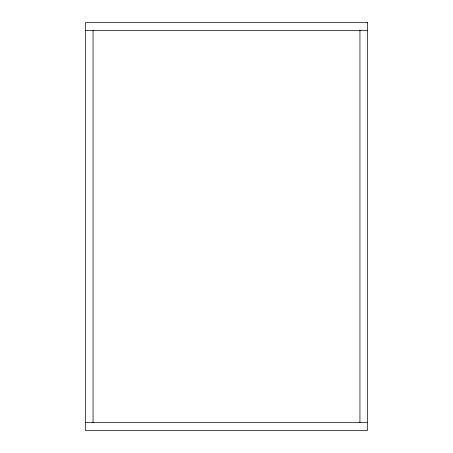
<?xml version="1.0" encoding="UTF-8"?>
<svg xmlns="http://www.w3.org/2000/svg" width="453" height="453" viewBox="0 0 453 453"><rect width="100%" height="100%" fill="white"/><g stroke="black" fill="none" stroke-linecap="round" stroke-linejoin="round"><path stroke-width="0.68" d="M85.351 30.357L367.649 30.357M85.351 422.643L367.649 422.643M359.942 30.357L359.942 422.643M93.058 30.357L93.058 422.643M367.649 22.65L85.351 22.65L85.351 430.35L367.649 430.35L367.649 22.65"/></g></svg>
